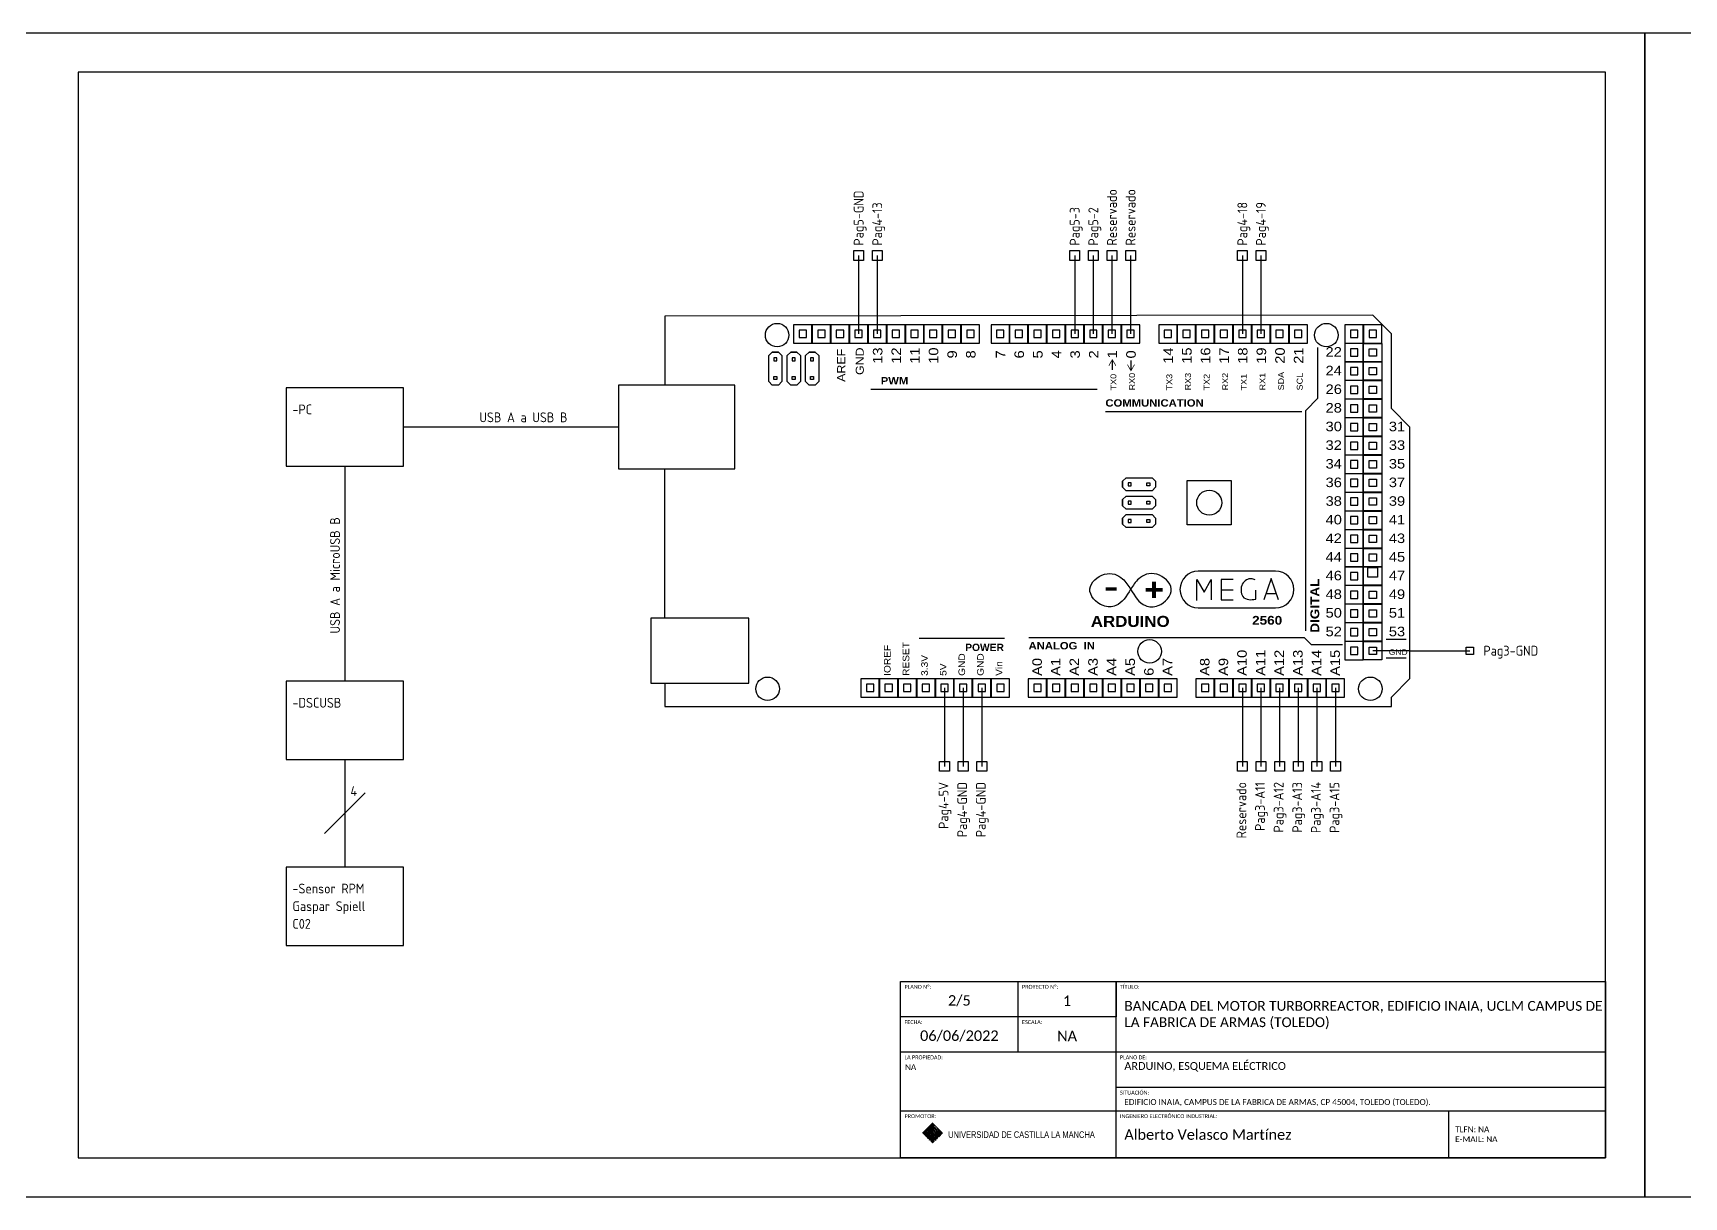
# Model space of a CAD drawing. Header units: millimetres. Extents: x 0 to 2100, y 0 to 297.
# Drawn here: x 428.5 to 850, y 0 to 297 of the extents above; entities that cross this region are included whole.
import ezdxf
from ezdxf.enums import TextEntityAlignment as Align

# ---------------------------------------------------------------- set-up
doc = ezdxf.new("R2010")
doc.units = ezdxf.units.MM
doc.layers.add('00_Leyenda', color=250, linetype='Continuous', lineweight=15)
doc.layers.add('Cajetin', color=7, linetype='Continuous', plot=False)
for name, color, linetype in [('Cajetin1', 7, 'Continuous'), ('Hoja', 7, 'Continuous'), ('MISC', 7, 'Continuous'), ('SYMS', 7, 'Continuous'), ('TAGS', 178, 'Continuous'), ('TERMS', 250, 'Continuous'), ('WIREREF', 10, 'Continuous')]:
    doc.layers.add(name, color=color, linetype=linetype)
doc.layers.add('LOGO CLM', color=7, linetype='Continuous', true_color=0xffffff)
doc.styles.add('estilo3', font='gdt.shx')
doc.styles.get("Standard").update_dxf_attribs({"font": 'arial.ttf'})
doc.styles.add('WD_IEC', font='ISOCP2.shx', dxfattribs={"width": 0.9, "height": 4})

# ---------------------------------------------------------------- blocks, each defined once
blk = doc.blocks.new('VT0_01')
for p, q in [((-1.25, -1.25), (-1.25, 1.25)), ((-1.25, 1.25), (1.25, 1.25)), ((1.25, 1.25), (1.25, -1.25)), ((1.25, -1.25), (-1.25, -1.25))]:
    blk.add_line(p, q)
at = {"style": 'WD_IEC', "flags": 1}
for tag, p in [('X4TERM01', (-1.25, 0)), ('X2TERM01', (0, 1.25)), ('X1TERM01', (1.25, 0)), ('X8TERM01', (0, -1.25))]:
    blk.add_attdef(tag, p, '', height=0.32, dxfattribs=at)

msp = doc.modelspace()

# ---------------------------------------------------------------- linework, layer by layer
at = {"color": 18, "true_color": 0x000000}
for p, q in [((616.35, 214.69), (617.25, 215.58)), ((618.8, 215.58), (619.7, 214.69)), ((621.04, 214.69), (621.94, 215.58)), ((623.5, 215.58), (624.4, 214.69)), ((625.74, 214.69), (626.64, 215.58)), ((628.19, 215.58), (629.09, 214.69)), ((616.35, 208.05), (616.35, 214.69)), ((619.7, 214.69), (619.7, 208.05)), ((621.04, 208.05), (621.04, 214.69)), ((624.4, 214.69), (624.4, 208.05)), ((625.74, 208.05), (625.74, 214.69)), ((629.09, 214.69), (629.09, 208.05)), ((617.25, 207.15), (616.35, 208.05)), ((618.8, 207.15), (617.25, 207.15)), ((619.7, 208.05), (618.8, 207.15)), ((621.94, 207.15), (621.04, 208.05)), ((623.5, 207.15), (621.94, 207.15)), ((624.4, 208.05), (623.5, 207.15)), ((626.64, 207.15), (625.74, 208.05)), ((628.19, 207.15), (626.64, 207.15)), ((629.09, 208.05), (628.19, 207.15)), ((706.67, 182.63), (707.56, 183.53)), ((707.56, 183.53), (714.2, 183.53)), ((714.2, 183.53), (715.1, 182.63)), ((715.1, 182.63), (715.1, 181.08)), ((707.56, 180.18), (706.67, 181.08)), ((706.67, 177.94), (707.56, 178.84)), ((714.2, 180.18), (707.56, 180.18)), ((707.56, 178.84), (714.2, 178.84)), ((715.1, 181.08), (714.2, 180.18)), ((714.2, 178.84), (715.1, 177.94)), ((715.1, 177.94), (715.1, 176.38)), ((707.56, 175.48), (706.67, 176.38)), ((706.67, 173.24), (707.56, 174.14)), ((714.2, 175.48), (707.56, 175.48)), ((707.56, 174.14), (714.2, 174.14)), ((715.1, 176.38), (714.2, 175.48)), ((714.2, 174.14), (715.1, 173.24)), ((715.1, 173.24), (715.1, 171.69)), ((707.56, 170.79), (706.67, 171.69)), ((714.2, 170.79), (707.56, 170.79)), ((715.1, 171.69), (714.2, 170.79)), ((731.8, 154.93), (734.9, 154.93)), ((743.3, 153.96), (745.9, 153.96))]:
    msp.add_line(p, q, dxfattribs=at)
for points in [[(589.83, 131.07), (589.83, 125.13), (775.29, 125.13), (775.29, 125.13), (775.29, 127.51), (780.05, 132.26), (780.05, 196.46), (780.05, 196.46), (775.29, 201.22), (775.29, 201.22), (775.29, 220.24), (775.29, 220.24), (770.54, 224.99), (770.54, 224.99), (589.83, 224.78), (589.83, 224.78), (589.83, 207.16)], [(589.83, 147.72), (589.83, 185.76)], [(725.62, 152.24), (725.62, 157.53), (727.46, 154.35), (729.3, 157.53), (729.3, 152.33)], [(734.9, 157.53), (731.8, 157.53), (731.8, 152.33), (734.9, 152.33)], [(746.44, 152.33), (744.6, 157.85), (742.76, 152.33)]]:
    msp.add_lwpolyline(points, dxfattribs=at)
for points in [[(622.68, 217.9), (627.36, 217.9), (627.36, 222.58), (622.68, 222.58)], [(624.08, 219.3), (625.96, 219.3), (625.96, 221.17), (624.08, 221.17)], [(627.43, 217.9), (632.11, 217.9), (632.11, 222.58), (627.43, 222.58)], [(628.84, 219.3), (630.71, 219.3), (630.71, 221.17), (628.84, 221.17)], [(632.19, 217.9), (636.87, 217.9), (636.87, 222.58), (632.19, 222.58)], [(633.59, 219.3), (635.47, 219.3), (635.47, 221.17), (633.59, 221.17)], [(636.95, 217.9), (641.63, 217.9), (641.63, 222.58), (636.95, 222.58)], [(638.35, 219.3), (640.22, 219.3), (640.22, 221.17), (638.35, 221.17)], [(641.7, 217.9), (646.38, 217.9), (646.38, 222.58), (641.7, 222.58)], [(643.1, 219.3), (644.98, 219.3), (644.98, 221.17), (643.1, 221.17)], [(646.46, 217.9), (651.14, 217.9), (651.14, 222.58), (646.46, 222.58)], [(647.86, 219.3), (649.73, 219.3), (649.73, 221.17), (647.86, 221.17)], [(651.21, 217.9), (655.89, 217.9), (655.89, 222.58), (651.21, 222.58)], [(652.62, 219.3), (654.49, 219.3), (654.49, 221.17), (652.62, 221.17)], [(655.97, 217.9), (660.65, 217.9), (660.65, 222.58), (655.97, 222.58)], [(657.37, 219.3), (659.24, 219.3), (659.24, 221.17), (657.37, 221.17)], [(660.72, 217.9), (665.4, 217.9), (665.4, 222.58), (660.72, 222.58)], [(662.13, 219.3), (664, 219.3), (664, 221.17), (662.13, 221.17)], [(665.48, 217.9), (670.16, 217.9), (670.16, 222.58), (665.48, 222.58)], [(666.88, 219.3), (668.75, 219.3), (668.75, 221.17), (666.88, 221.17)], [(673.09, 217.9), (677.77, 217.9), (677.77, 222.58), (673.09, 222.58)], [(674.49, 219.3), (676.36, 219.3), (676.36, 221.17), (674.49, 221.17)], [(677.84, 217.9), (682.52, 217.9), (682.52, 222.58), (677.84, 222.58)], [(679.25, 219.3), (681.12, 219.3), (681.12, 221.17), (679.25, 221.17)], [(682.6, 217.9), (687.28, 217.9), (687.28, 222.58), (682.6, 222.58)], [(684, 219.3), (685.87, 219.3), (685.87, 221.17), (684, 221.17)], [(687.35, 217.9), (692.03, 217.9), (692.03, 222.58), (687.35, 222.58)], [(688.76, 219.3), (690.63, 219.3), (690.63, 221.17), (688.76, 221.17)], [(692.11, 217.9), (696.79, 217.9), (696.79, 222.58), (692.11, 222.58)], [(693.51, 219.3), (695.39, 219.3), (695.39, 221.17), (693.51, 221.17)], [(696.86, 217.9), (701.55, 217.9), (701.55, 222.58), (696.86, 222.58)], [(698.27, 219.3), (700.14, 219.3), (700.14, 221.17), (698.27, 221.17)], [(701.62, 217.9), (706.3, 217.9), (706.3, 222.58), (701.62, 222.58)], [(703.02, 219.3), (704.9, 219.3), (704.9, 221.17), (703.02, 221.17)], [(706.38, 217.9), (711.06, 217.9), (711.06, 222.58), (706.38, 222.58)], [(707.78, 219.3), (709.65, 219.3), (709.65, 221.17), (707.78, 221.17)], [(715.89, 217.9), (720.57, 217.9), (720.57, 222.58), (715.89, 222.58)], [(717.29, 219.3), (719.16, 219.3), (719.16, 221.17), (717.29, 221.17)], [(720.64, 217.9), (725.32, 217.9), (725.32, 222.58), (720.64, 222.58)], [(722.05, 219.3), (723.92, 219.3), (723.92, 221.17), (722.05, 221.17)], [(725.4, 217.9), (730.08, 217.9), (730.08, 222.58), (725.4, 222.58)], [(726.8, 219.3), (728.67, 219.3), (728.67, 221.17), (726.8, 221.17)], [(730.15, 217.9), (734.83, 217.9), (734.83, 222.58), (730.15, 222.58)], [(731.56, 219.3), (733.43, 219.3), (733.43, 221.17), (731.56, 221.17)], [(734.91, 217.9), (739.59, 217.9), (739.59, 222.58), (734.91, 222.58)], [(736.31, 219.3), (738.19, 219.3), (738.19, 221.17), (736.31, 221.17)], [(739.66, 217.9), (744.34, 217.9), (744.34, 222.58), (739.66, 222.58)], [(741.07, 219.3), (742.94, 219.3), (742.94, 221.17), (741.07, 221.17)], [(744.42, 217.9), (749.1, 217.9), (749.1, 222.58), (744.42, 222.58)], [(745.82, 219.3), (747.7, 219.3), (747.7, 221.17), (745.82, 221.17)], [(749.18, 217.9), (753.86, 217.9), (753.86, 222.58), (749.18, 222.58)], [(750.58, 219.3), (752.45, 219.3), (752.45, 221.17), (750.58, 221.17)], [(763.44, 217.9), (768.12, 217.9), (768.12, 222.58), (763.44, 222.58)], [(764.85, 219.3), (766.72, 219.3), (766.72, 221.17), (764.85, 221.17)], [(768.2, 217.9), (772.88, 217.9), (772.88, 222.58), (768.2, 222.58)], [(769.6, 219.3), (771.47, 219.3), (771.47, 221.17), (769.6, 221.17)], [(617.25, 215.58), (617.25, 215.58), (618.8, 215.58), (618.8, 215.58)], [(621.94, 215.58), (621.94, 215.58), (623.5, 215.58), (623.5, 215.58)], [(626.64, 215.58), (626.64, 215.58), (628.19, 215.58), (628.19, 215.58)], [(763.44, 213.14), (768.12, 213.14), (768.12, 217.82), (763.44, 217.82)], [(764.85, 214.55), (766.72, 214.55), (766.72, 216.42), (764.85, 216.42)], [(768.2, 213.14), (768.2, 217.82), (772.88, 217.82), (772.88, 213.14)], [(769.6, 214.55), (769.6, 216.42), (771.47, 216.42), (771.47, 214.55)], [(617.63, 214.13), (617.63, 213.35), (618.41, 213.35), (618.41, 214.13)], [(622.33, 214.13), (622.33, 213.35), (623.11, 213.35), (623.11, 214.13)], [(627.03, 214.13), (627.03, 213.35), (627.8, 213.35), (627.8, 214.13)], [(763.44, 208.39), (768.12, 208.39), (768.12, 213.07), (763.44, 213.07)], [(764.85, 209.79), (766.72, 209.79), (766.72, 211.66), (764.85, 211.66)], [(768.2, 208.39), (768.2, 213.07), (772.88, 213.07), (772.88, 208.39)], [(769.6, 209.79), (769.6, 211.66), (771.47, 211.66), (771.47, 209.79)], [(577.94, 185.76), (607.66, 185.76), (607.66, 207.16), (577.94, 207.16)], [(617.63, 208.61), (617.63, 209.39), (618.41, 209.39), (618.41, 208.61)], [(622.33, 208.61), (622.33, 209.39), (623.11, 209.39), (623.11, 208.61)], [(627.03, 208.61), (627.03, 209.39), (627.8, 209.39), (627.8, 208.61)], [(763.44, 203.63), (768.12, 203.63), (768.12, 208.31), (763.44, 208.31)], [(764.85, 205.03), (766.72, 205.03), (766.72, 206.91), (764.85, 206.91)], [(768.2, 203.63), (768.2, 208.31), (772.88, 208.31), (772.88, 203.63)], [(769.6, 205.03), (769.6, 206.91), (771.47, 206.91), (771.47, 205.03)], [(763.44, 198.88), (768.12, 198.88), (768.12, 203.56), (763.44, 203.56)], [(768.2, 198.88), (768.2, 203.56), (772.88, 203.56), (772.88, 198.88)], [(763.44, 194.12), (768.12, 194.12), (768.12, 198.8), (763.44, 198.8)], [(764.85, 200.28), (766.72, 200.28), (766.72, 202.15), (764.85, 202.15)], [(768.2, 194.12), (768.2, 198.8), (772.88, 198.8), (772.88, 194.12)], [(769.6, 200.28), (769.6, 202.15), (771.47, 202.15), (771.47, 200.28)], [(763.44, 189.36), (768.12, 189.36), (768.12, 194.04), (763.44, 194.04)], [(764.85, 195.52), (766.72, 195.52), (766.72, 197.4), (764.85, 197.4)], [(768.2, 189.36), (768.2, 194.04), (772.88, 194.04), (772.88, 189.36)], [(769.6, 195.52), (769.6, 197.4), (771.47, 197.4), (771.47, 195.52)], [(764.85, 190.77), (766.72, 190.77), (766.72, 192.64), (764.85, 192.64)], [(769.6, 190.77), (769.6, 192.64), (771.47, 192.64), (771.47, 190.77)], [(763.44, 184.61), (768.12, 184.61), (768.12, 189.29), (763.44, 189.29)], [(764.85, 186.01), (766.72, 186.01), (766.72, 187.89), (764.85, 187.89)], [(768.2, 184.61), (768.2, 189.29), (772.88, 189.29), (772.88, 184.61)], [(769.6, 186.01), (769.6, 187.89), (771.47, 187.89), (771.47, 186.01)], [(706.67, 181.08), (706.67, 181.08), (706.67, 182.63), (706.67, 182.63)], [(708.12, 181.47), (708.9, 181.47), (708.9, 182.24), (708.12, 182.24)], [(713.64, 181.47), (712.87, 181.47), (712.87, 182.24), (713.64, 182.24)], [(723.18, 182.78), (734.41, 182.78), (734.41, 171.54), (723.18, 171.54)], [(763.44, 179.85), (768.12, 179.85), (768.12, 184.53), (763.44, 184.53)], [(764.85, 181.26), (766.72, 181.26), (766.72, 183.13), (764.85, 183.13)], [(768.2, 179.85), (768.2, 184.53), (772.88, 184.53), (772.88, 179.85)], [(769.6, 181.26), (769.6, 183.13), (771.47, 183.13), (771.47, 181.26)], [(706.67, 176.38), (706.67, 176.38), (706.67, 177.94), (706.67, 177.94)], [(708.12, 176.77), (708.9, 176.77), (708.9, 177.55), (708.12, 177.55)], [(713.64, 176.77), (712.87, 176.77), (712.87, 177.55), (713.64, 177.55)], [(763.44, 175.1), (768.12, 175.1), (768.12, 179.78), (763.44, 179.78)], [(764.85, 176.5), (766.72, 176.5), (766.72, 178.37), (764.85, 178.37)], [(768.2, 175.1), (768.2, 179.78), (772.88, 179.78), (772.88, 175.1)], [(769.6, 176.5), (769.6, 178.37), (771.47, 178.37), (771.47, 176.5)], [(706.67, 171.69), (706.67, 171.69), (706.67, 173.24), (706.67, 173.24)], [(708.12, 172.07), (708.9, 172.07), (708.9, 172.85), (708.12, 172.85)], [(713.64, 172.07), (712.87, 172.07), (712.87, 172.85), (713.64, 172.85)], [(763.44, 170.34), (768.12, 170.34), (768.12, 175.02), (763.44, 175.02)], [(764.85, 171.75), (766.72, 171.75), (766.72, 173.62), (764.85, 173.62)], [(768.2, 170.34), (768.2, 175.02), (772.88, 175.02), (772.88, 170.34)], [(769.6, 171.75), (769.6, 173.62), (771.47, 173.62), (771.47, 171.75)], [(763.44, 165.59), (768.12, 165.59), (768.12, 170.27), (763.44, 170.27)], [(764.85, 166.99), (766.72, 166.99), (766.72, 168.86), (764.85, 168.86)], [(768.2, 165.59), (768.2, 170.27), (772.88, 170.27), (772.88, 165.59)], [(769.6, 166.99), (769.6, 168.86), (771.47, 168.86), (771.47, 166.99)], [(763.44, 160.83), (768.12, 160.83), (768.12, 165.51), (763.44, 165.51)], [(768.2, 160.83), (768.2, 165.51), (772.88, 165.51), (772.88, 160.83)], [(763.44, 156.08), (768.12, 156.08), (768.12, 160.76), (763.44, 160.76)], [(764.85, 162.24), (766.72, 162.24), (766.72, 164.11), (764.85, 164.11)], [(768.2, 156.08), (768.2, 160.76), (772.88, 160.76), (772.88, 156.08)], [(769.6, 162.24), (769.6, 164.11), (771.47, 164.11), (771.47, 162.24)], [(763.44, 151.32), (768.12, 151.32), (768.12, 156), (763.44, 156)], [(764.85, 157.48), (766.72, 157.48), (766.72, 159.35), (764.85, 159.35)], [(768.2, 151.32), (768.2, 156), (772.88, 156), (772.88, 151.32)], [(764.85, 152.72), (766.72, 152.72), (766.72, 154.6), (764.85, 154.6)], [(769.6, 152.72), (769.6, 154.6), (771.47, 154.6), (771.47, 152.72)], [(586.26, 131.07), (611.23, 131.07), (611.23, 147.72), (586.26, 147.72)], [(763.44, 146.56), (768.12, 146.56), (768.12, 151.25), (763.44, 151.25)], [(764.85, 147.97), (766.72, 147.97), (766.72, 149.84), (764.85, 149.84)], [(768.2, 146.56), (768.2, 151.25), (772.88, 151.25), (772.88, 146.56)], [(769.6, 147.97), (769.6, 149.84), (771.47, 149.84), (771.47, 147.97)], [(763.44, 141.81), (768.12, 141.81), (768.12, 146.49), (763.44, 146.49)], [(764.85, 143.21), (766.72, 143.21), (766.72, 145.09), (764.85, 145.09)], [(768.2, 141.81), (768.2, 146.49), (772.88, 146.49), (772.88, 141.81)], [(769.6, 143.21), (769.6, 145.09), (771.47, 145.09), (771.47, 143.21)], [(763.44, 137.05), (768.12, 137.05), (768.12, 141.73), (763.44, 141.73)], [(764.85, 138.46), (766.72, 138.46), (766.72, 140.33), (764.85, 140.33)], [(768.2, 137.05), (768.2, 141.73), (772.88, 141.73), (772.88, 137.05)], [(769.6, 138.46), (769.6, 140.33), (771.47, 140.33), (771.47, 138.46)], [(794.36, 140.33), (796.23, 140.33), (796.23, 138.46), (794.36, 138.46)], [(639.85, 127.54), (644.54, 127.54), (644.54, 132.22), (639.85, 132.22)], [(641.26, 128.95), (643.13, 128.95), (643.13, 130.82), (641.26, 130.82)], [(644.61, 127.54), (649.29, 127.54), (649.29, 132.22), (644.61, 132.22)], [(646.01, 128.95), (647.89, 128.95), (647.89, 130.82), (646.01, 130.82)], [(649.37, 127.54), (654.05, 127.54), (654.05, 132.22), (649.37, 132.22)], [(650.77, 128.95), (652.64, 128.95), (652.64, 130.82), (650.77, 130.82)], [(654.12, 127.54), (658.8, 127.54), (658.8, 132.22), (654.12, 132.22)], [(655.53, 128.95), (657.4, 128.95), (657.4, 130.82), (655.53, 130.82)], [(658.88, 127.54), (663.56, 127.54), (663.56, 132.22), (658.88, 132.22)], [(660.28, 128.95), (662.15, 128.95), (662.15, 130.82), (660.28, 130.82)], [(663.63, 127.54), (668.31, 127.54), (668.31, 132.22), (663.63, 132.22)], [(665.04, 128.95), (666.91, 128.95), (666.91, 130.82), (665.04, 130.82)], [(668.39, 127.54), (673.07, 127.54), (673.07, 132.22), (668.39, 132.22)], [(669.79, 128.95), (671.66, 128.95), (671.66, 130.82), (669.79, 130.82)], [(673.14, 127.54), (677.82, 127.54), (677.82, 132.22), (673.14, 132.22)], [(674.55, 128.95), (676.42, 128.95), (676.42, 130.82), (674.55, 130.82)], [(682.6, 127.54), (687.28, 127.54), (687.28, 132.22), (682.6, 132.22)], [(684, 128.95), (685.87, 128.95), (685.87, 130.82), (684, 130.82)], [(687.35, 127.54), (692.03, 127.54), (692.03, 132.22), (687.35, 132.22)], [(688.76, 128.95), (690.63, 128.95), (690.63, 130.82), (688.76, 130.82)], [(692.11, 127.54), (696.79, 127.54), (696.79, 132.22), (692.11, 132.22)], [(693.51, 128.95), (695.39, 128.95), (695.39, 130.82), (693.51, 130.82)], [(696.86, 127.54), (701.55, 127.54), (701.55, 132.22), (696.86, 132.22)], [(698.27, 128.95), (700.14, 128.95), (700.14, 130.82), (698.27, 130.82)], [(701.62, 127.54), (706.3, 127.54), (706.3, 132.22), (701.62, 132.22)], [(703.02, 128.95), (704.9, 128.95), (704.9, 130.82), (703.02, 130.82)], [(706.38, 127.54), (711.06, 127.54), (711.06, 132.22), (706.38, 132.22)], [(707.78, 128.95), (709.65, 128.95), (709.65, 130.82), (707.78, 130.82)], [(711.13, 127.54), (715.81, 127.54), (715.81, 132.22), (711.13, 132.22)], [(712.54, 128.95), (714.41, 128.95), (714.41, 130.82), (712.54, 130.82)], [(715.89, 127.54), (720.57, 127.54), (720.57, 132.22), (715.89, 132.22)], [(717.29, 128.95), (719.16, 128.95), (719.16, 130.82), (717.29, 130.82)], [(725.4, 127.54), (730.08, 127.54), (730.08, 132.22), (725.4, 132.22)], [(726.8, 128.95), (728.67, 128.95), (728.67, 130.82), (726.8, 130.82)], [(730.15, 127.54), (734.83, 127.54), (734.83, 132.22), (730.15, 132.22)], [(731.56, 128.95), (733.43, 128.95), (733.43, 130.82), (731.56, 130.82)], [(734.91, 127.54), (739.59, 127.54), (739.59, 132.22), (734.91, 132.22)], [(736.31, 128.95), (738.19, 128.95), (738.19, 130.82), (736.31, 130.82)], [(739.66, 127.54), (744.34, 127.54), (744.34, 132.22), (739.66, 132.22)], [(741.07, 128.95), (742.94, 128.95), (742.94, 130.82), (741.07, 130.82)], [(744.42, 127.54), (749.1, 127.54), (749.1, 132.22), (744.42, 132.22)], [(745.82, 128.95), (747.7, 128.95), (747.7, 130.82), (745.82, 130.82)], [(749.18, 127.54), (753.86, 127.54), (753.86, 132.22), (749.18, 132.22)], [(750.58, 128.95), (752.45, 128.95), (752.45, 130.82), (750.58, 130.82)], [(753.93, 127.54), (758.61, 127.54), (758.61, 132.22), (753.93, 132.22)], [(755.33, 128.95), (757.21, 128.95), (757.21, 130.82), (755.33, 130.82)], [(758.69, 127.54), (763.37, 127.54), (763.37, 132.22), (758.69, 132.22)], [(760.09, 128.95), (761.96, 128.95), (761.96, 130.82), (760.09, 130.82)]]:
    msp.add_lwpolyline(points, close=True, dxfattribs=at)
for points in [[(493.09, 186.46), (523.09, 186.46), (523.09, 206.46), (493.09, 206.46)], [(493.09, 111.61), (523.09, 111.61), (523.09, 131.61), (493.09, 131.61)], [(493.09, 64.19), (523.09, 64.19), (523.09, 84.19), (493.09, 84.19)]]:
    msp.add_lwpolyline(points, close=True)
msp.add_lwpolyline([(726.01, 159.69, 1), (726.01, 150.33), (745.73, 150.33, 1), (745.73, 159.69)], format="xyb", close=True, dxfattribs=at)
for centre, radius in [((618.47, 219.91), 3), ((758.7, 219.91), 3), ((728.8, 177.16), 3.2), ((713.58, 139.22), 3), ((616.04, 129.67), 3), ((769.94, 129.67), 3)]:
    msp.add_circle(centre, radius, dxfattribs=at)
for points in [[(708.72, 155.09), (706.66, 157.73), (704.67, 158.88), (702.03, 158.88), (698.32, 155.17), (701.71, 150.89), (704.92, 150.89), (708.72, 155.09)], [(708.72, 155.09), (710.78, 157.73), (712.77, 158.88), (715.4, 158.88), (719.11, 155.17), (715.73, 150.89), (712.51, 150.89), (708.72, 155.09)]]:
    msp.add_spline(points, degree=3, dxfattribs=at)
msp.add_open_spline([(740.48, 157.5), (740.15, 157.62), (739.43, 157.89), (738.16, 157.49), (737.04, 156.41), (736.85, 154.78), (737.15, 153), (738.94, 152.26), (740.08, 152.46), (740.65, 152.56), (740.65, 153.32), (740.65, 154.08), (740.65, 154.83)], degree=3, knots=[0, 0, 0, 0, 1.0338, 2.257641, 3.773456, 5.444226, 7.017985, 8.768223, 10.495451, 10.495451, 10.495451, 11.495451, 11.495451, 11.495451, 11.495451], dxfattribs=at)
at = {"layer": 'Cajetin'}
msp.add_line((705, 46), (705, 55), dxfattribs=at)
at = {"layer": 'Cajetin1'}
for p, q in [((680, 37), (680, 55)), ((705, 46), (650, 46)), ((650, 37), (830, 37)), ((705, 28), (830, 28)), ((790, 10), (790, 22))]:
    msp.add_line(p, q, dxfattribs=at)
for points in [[(440, 10), (830, 10), (830, 287), (440, 287)], [(830, 55), (830, 37), (830, 10), (650, 10), (650, 55)]]:
    msp.add_lwpolyline(points, close=True, dxfattribs=at)
for points in [[(705, 55), (705, 46), (650, 46)], [(650, 22), (705, 22), (705, 46)], [(705, 10), (705, 22), (830, 22)]]:
    msp.add_lwpolyline(points, dxfattribs=at)
at = {"layer": 'Hoja'}
for points in [[(420, 0), (840, 0), (840, 297), (420, 297)], [(840, 0), (1260, 0), (1260, 297), (840, 297)]]:
    msp.add_lwpolyline(points, close=True, dxfattribs=at)
at = {"layer": 'LOGO CLM', "color": 234, "true_color": 0x971c47}
for p, q in [((655.61, 16.31), (658.19, 18.89)), ((655.65, 16.28), (657.14, 17.76)), ((655.69, 16.24), (656.9, 17.45)), ((655.73, 16.2), (656.81, 17.28)), ((655.77, 16.16), (656.75, 17.15)), ((655.8, 16.12), (656.71, 17.03)), ((655.84, 16.09), (656.68, 16.93)), ((656.86, 16.57), (657.26, 16.97)), ((656.87, 16.66), (658.29, 18.08)), ((656.88, 16.75), (658.23, 18.09)), ((656.9, 16.84), (658.17, 18.11)), ((656.93, 16.95), (658.07, 18.09)), ((656.97, 17.06), (657.96, 18.05)), ((657.03, 17.2), (657.82, 17.99)), ((657.13, 17.37), (657.65, 17.89)), ((657.24, 17.86), (658.23, 18.85)), ((657.28, 16.39), (658.13, 17.23)), ((657.28, 16.32), (658.2, 17.23)), ((657.28, 16.24), (658.27, 17.23)), ((657.29, 16.47), (658.04, 17.23)), ((657.31, 16.57), (657.95, 17.21)), ((657.34, 16.68), (657.84, 17.18)), ((657.42, 16.83), (657.68, 17.1)), ((657.55, 18.1), (658.27, 18.82)), ((657.55, 17.26), (658.34, 18.06)), ((657.71, 18.19), (658.31, 18.78)), ((657.72, 17.36), (658.4, 18.03)), ((657.75, 16.63), (658.34, 17.22)), ((657.84, 17.4), (658.45, 18.01)), ((657.85, 18.25), (658.34, 18.74)), ((657.92, 16.72), (658.4, 17.2)), ((657.94, 17.43), (658.5, 17.99)), ((657.97, 18.29), (658.38, 18.7)), ((658.02, 16.75), (658.46, 17.18)), ((658.03, 17.44), (658.55, 17.96)), ((658.07, 18.32), (658.42, 18.66)), ((658.11, 17.45), (658.6, 17.94)), ((658.11, 16.76), (658.51, 17.16)), ((658.17, 18.34), (658.46, 18.63)), ((658.19, 17.45), (658.65, 17.91)), ((658.19, 16.76), (658.56, 17.14)), ((658.23, 18.32), (658.49, 18.59)), ((658.25, 16.76), (658.61, 17.11)), ((658.26, 17.45), (658.69, 17.88)), ((658.29, 18.3), (658.53, 18.55)), ((658.32, 16.74), (658.66, 17.08)), ((658.33, 17.44), (658.74, 17.85)), ((658.35, 18.29), (658.57, 18.51)), ((658.37, 16.72), (658.7, 17.05)), ((658.39, 17.42), (658.78, 17.81)), ((658.4, 18.27), (658.61, 18.47)), ((658.43, 16.7), (658.74, 17.02)), ((658.45, 17.41), (658.82, 17.78)), ((658.46, 18.25), (658.65, 18.44)), ((658.48, 16.68), (658.78, 16.98)), ((658.51, 18.22), (658.68, 18.4)), ((658.51, 17.39), (658.87, 17.75)), ((658.52, 16.65), (658.82, 16.94)), ((658.56, 18.2), (658.72, 18.36)), ((658.57, 17.37), (658.91, 17.71)), ((658.57, 16.61), (658.85, 16.9)), ((658.61, 18.18), (658.76, 18.32)), ((658.62, 17.35), (658.95, 17.67)), ((658.66, 18.15), (658.8, 18.28)), ((658.67, 17.32), (658.98, 17.64)), ((658.71, 18.12), (658.84, 18.25)), ((658.72, 17.3), (659.02, 17.6)), ((658.76, 18.09), (658.87, 18.21)), ((658.77, 17.27), (659.05, 17.56)), ((658.81, 18.07), (658.91, 18.17)), ((658.81, 17.24), (659.09, 17.51)), ((658.85, 18.03), (658.95, 18.13)), ((658.85, 17.2), (659.12, 17.47)), ((658.89, 18), (658.99, 18.1)), ((658.89, 17.17), (659.15, 17.43)), ((658.93, 17.13), (659.18, 17.38)), ((658.94, 17.97), (659.03, 18.06)), ((658.97, 17.09), (659.21, 17.34)), ((658.98, 17.94), (659.06, 18.02)), ((659, 17.05), (659.24, 17.29)), ((659.02, 17.9), (659.1, 17.98)), ((659.04, 17.01), (659.27, 17.24)), ((659.06, 17.87), (659.14, 17.94)), ((659.07, 16.96), (659.29, 17.19)), ((659.1, 17.83), (659.18, 17.91)), ((659.1, 16.92), (659.32, 17.14)), ((659.12, 16.87), (659.34, 17.08)), ((659.14, 17.79), (659.21, 17.87)), ((659.15, 16.82), (659.36, 17.03)), ((659.17, 17.75), (659.25, 17.83)), ((659.17, 16.76), (659.38, 16.97)), ((659.19, 16.71), (659.4, 16.91)), ((659.21, 17.71), (659.29, 17.79)), ((659.24, 17.67), (659.33, 17.75)), ((659.28, 17.63), (659.37, 17.72)), ((659.31, 17.58), (659.4, 17.68)), ((659.34, 17.54), (659.44, 17.64)), ((659.37, 17.49), (659.48, 17.6)), ((659.4, 17.45), (659.52, 17.56)), ((659.43, 17.4), (659.56, 17.53)), ((659.45, 17.35), (659.59, 17.49)), ((659.48, 17.3), (659.63, 17.45)), ((659.5, 17.25), (659.67, 17.41)), ((659.53, 17.2), (659.71, 17.38)), ((659.55, 17.14), (659.75, 17.34)), ((659.57, 17.09), (659.78, 17.3)), ((659.59, 17.03), (659.82, 17.26)), ((659.61, 16.97), (659.86, 17.22)), ((659.62, 16.91), (659.9, 17.19)), ((659.64, 16.85), (659.93, 17.15)), ((659.65, 16.79), (659.97, 17.11)), ((659.66, 16.72), (660.01, 17.07)), ((659.67, 16.65), (660.05, 17.03)), ((659.67, 16.58), (660.09, 17)), ((659.68, 16.51), (660.12, 16.96)), ((659.68, 16.44), (660.16, 16.92)), ((659.68, 16.36), (660.2, 16.88)), ((655.88, 16.05), (656.66, 16.83)), ((655.92, 16.01), (656.64, 16.73)), ((655.96, 15.97), (656.63, 16.65)), ((655.99, 15.94), (656.62, 16.57)), ((656.03, 15.9), (656.62, 16.49)), ((656.07, 15.86), (656.62, 16.41)), ((656.11, 15.82), (656.62, 16.33)), ((656.15, 15.78), (656.62, 16.26)), ((656.18, 15.75), (656.62, 16.18)), ((656.22, 15.71), (656.62, 16.11)), ((656.26, 15.67), (656.62, 16.03)), ((656.3, 15.63), (656.62, 15.96)), ((656.33, 15.59), (656.62, 15.88)), ((656.37, 15.56), (656.62, 15.8)), ((656.41, 15.52), (656.62, 15.73)), ((656.45, 15.48), (656.62, 15.65)), ((656.49, 15.44), (656.62, 15.58)), ((656.52, 15.4), (656.62, 15.5)), ((656.56, 15.37), (656.62, 15.42)), ((656.6, 15.33), (656.62, 15.35)), ((656.86, 16.49), (657.16, 16.8)), ((656.86, 16.42), (657.12, 16.68)), ((656.86, 16.34), (657.09, 16.58)), ((656.86, 16.27), (657.08, 16.49)), ((656.86, 16.19), (657.07, 16.4)), ((656.86, 16.12), (657.07, 16.33)), ((656.86, 16.04), (657.07, 16.25)), ((656.86, 15.96), (657.07, 16.18)), ((656.86, 15.89), (657.07, 16.1)), ((656.86, 15.81), (657.07, 16.03)), ((656.86, 15.74), (657.07, 15.95)), ((656.86, 15.66), (657.07, 15.87)), ((656.86, 15.58), (657.07, 15.8)), ((656.86, 15.51), (657.07, 15.72)), ((656.86, 15.43), (657.07, 15.65)), ((656.86, 15.36), (657.07, 15.57)), ((656.86, 15.28), (657.07, 15.49)), ((656.86, 15.21), (657.07, 15.42)), ((656.86, 15.13), (657.07, 15.34)), ((656.87, 15.06), (657.07, 15.27)), ((656.9, 15.03), (657.07, 15.19)), ((656.94, 14.99), (657.07, 15.12)), ((656.98, 14.95), (657.07, 15.04)), ((657.02, 14.91), (657.07, 14.96)), ((657.05, 14.87), (657.07, 14.89)), ((657.28, 16.16), (657.62, 16.5)), ((657.28, 16.09), (657.53, 16.33)), ((657.28, 16.01), (657.5, 16.23)), ((657.28, 15.94), (657.49, 16.14)), ((657.28, 15.86), (657.49, 16.07)), ((657.28, 15.78), (657.5, 16)), ((657.28, 15.71), (657.51, 15.94)), ((657.28, 15.63), (657.53, 15.88)), ((657.28, 15.56), (657.55, 15.82)), ((657.28, 15.48), (657.58, 15.78)), ((657.28, 15.41), (657.61, 15.73)), ((657.28, 15.33), (657.64, 15.69)), ((657.28, 15.25), (657.5, 15.47)), ((657.28, 15.18), (657.49, 15.38)), ((657.28, 15.1), (657.49, 15.31)), ((657.28, 15.03), (657.49, 15.23)), ((657.28, 14.95), (657.49, 15.16)), ((657.28, 14.88), (657.49, 15.08)), ((657.28, 14.8), (657.49, 15)), ((657.28, 14.72), (657.49, 14.93)), ((657.28, 14.65), (657.49, 14.85)), ((657.32, 14.61), (657.49, 14.78)), ((657.36, 14.57), (657.49, 14.7)), ((657.4, 14.53), (657.49, 14.63)), ((657.43, 14.5), (657.49, 14.55)), ((657.47, 14.46), (657.49, 14.47)), ((657.7, 16.13), (658.12, 16.55)), ((657.7, 15.37), (658.57, 16.24)), ((657.7, 15.3), (658.59, 16.18)), ((657.7, 15.22), (658.59, 16.12)), ((657.7, 15.15), (658.59, 16.03)), ((657.7, 15.07), (658.56, 15.93)), ((657.7, 15), (658.46, 15.75)), ((657.7, 14.92), (658.46, 15.68)), ((657.7, 14.84), (658.46, 15.6)), ((657.7, 14.77), (658.46, 15.53)), ((657.7, 14.69), (658.52, 15.51)), ((657.7, 14.62), (658.56, 15.48)), ((657.7, 14.54), (658.59, 15.43)), ((657.7, 14.47), (658.59, 15.36)), ((657.7, 14.39), (658.59, 15.28)), ((657.7, 14.31), (658.59, 15.21)), ((657.7, 14.24), (658.59, 15.13)), ((657.71, 16.06), (658.19, 16.55)), ((657.72, 16), (658.26, 16.54)), ((657.72, 16.23), (658.03, 16.53)), ((657.73, 14.19), (658.59, 15.05)), ((657.74, 15.94), (658.32, 16.52)), ((657.76, 15.89), (658.37, 16.49)), ((657.77, 14.16), (658.59, 14.98)), ((657.79, 15.84), (658.41, 16.46)), ((657.8, 16.38), (657.87, 16.45)), ((657.81, 14.12), (658.59, 14.9)), ((657.82, 15.8), (658.45, 16.43)), ((657.84, 15.74), (658.49, 16.39)), ((657.84, 15.66), (658.52, 16.35)), ((657.84, 15.59), (658.55, 16.3)), ((657.85, 14.08), (658.59, 14.83)), ((657.89, 14.04), (658.59, 14.75)), ((657.92, 14.01), (658.59, 14.68)), ((657.96, 13.97), (658.59, 14.6)), ((658, 13.93), (658.59, 14.52)), ((658.04, 13.89), (658.59, 14.45)), ((658.08, 13.85), (658.59, 14.37)), ((658.11, 13.82), (658.59, 14.3)), ((658.15, 13.78), (658.59, 14.22)), ((658.61, 16.58), (658.88, 16.85)), ((658.64, 16.54), (658.91, 16.81)), ((658.68, 16.5), (658.94, 16.76)), ((658.68, 15.66), (659.04, 16.02)), ((658.71, 16.45), (658.96, 16.71)), ((658.72, 15.63), (659.04, 15.95)), ((658.73, 15.79), (659.04, 16.1)), ((658.74, 16.4), (658.99, 16.65)), ((658.75, 15.58), (659.04, 15.87)), ((658.76, 16.35), (659, 16.6)), ((658.78, 16.3), (659.02, 16.53)), ((658.78, 15.92), (659.04, 16.17)), ((658.78, 15.54), (659.04, 15.79)), ((658.8, 16.24), (659.03, 16.47)), ((658.8, 16.02), (659.04, 16.25)), ((658.8, 15.48), (659.04, 15.72)), ((658.81, 16.17), (659.04, 16.4)), ((658.81, 16.1), (659.04, 16.33)), ((658.81, 15.42), (659.04, 15.64)), ((658.81, 15.34), (659.04, 15.57)), ((658.81, 15.26), (659.04, 15.49)), ((658.81, 15.19), (659.04, 15.42)), ((658.81, 15.11), (659.04, 15.34)), ((658.81, 15.04), (659.04, 15.26)), ((658.81, 14.96), (659.04, 15.19)), ((658.81, 14.89), (659.04, 15.11)), ((658.81, 14.81), (659.04, 15.04)), ((658.81, 14.73), (659.04, 14.96)), ((658.81, 14.66), (659.04, 14.89)), ((658.81, 14.58), (659.04, 14.81)), ((658.81, 14.51), (659.04, 14.73)), ((658.85, 14.47), (659.04, 14.66)), ((659.21, 16.65), (659.41, 16.85)), ((659.23, 16.59), (659.43, 16.79)), ((659.24, 16.53), (659.44, 16.73)), ((659.25, 16.46), (659.45, 16.66)), ((659.25, 16.39), (659.46, 16.59)), ((659.25, 16.31), (659.46, 16.52)), ((659.25, 16.24), (659.46, 16.45)), ((659.25, 16.16), (659.46, 16.37)), ((659.25, 16.09), (659.46, 16.3)), ((659.25, 16.01), (659.46, 16.22)), ((659.25, 15.93), (659.46, 16.15)), ((659.25, 15.86), (659.46, 16.07)), ((659.25, 15.78), (659.46, 15.99)), ((659.25, 15.71), (659.46, 15.92)), ((659.25, 15.63), (659.46, 15.84)), ((659.25, 15.55), (659.46, 15.77)), ((659.25, 15.48), (659.46, 15.69)), ((659.25, 15.4), (659.46, 15.62)), ((659.25, 15.33), (659.46, 15.54)), ((659.25, 15.25), (659.46, 15.46)), ((659.25, 15.18), (659.46, 15.39)), ((659.25, 15.1), (659.46, 15.31)), ((659.25, 15.02), (659.46, 15.24)), ((659.25, 14.95), (659.46, 15.16)), ((659.25, 14.87), (659.46, 15.08)), ((659.68, 16.28), (660.24, 16.84)), ((659.68, 16.21), (660.28, 16.81)), ((659.68, 16.13), (660.31, 16.77)), ((659.68, 16.06), (660.35, 16.73)), ((659.68, 15.98), (660.39, 16.69)), ((659.68, 15.91), (660.43, 16.66)), ((659.68, 15.83), (660.47, 16.62)), ((659.68, 15.75), (660.5, 16.58)), ((659.68, 15.68), (660.54, 16.54)), ((659.68, 15.6), (660.58, 16.5)), ((659.68, 15.53), (660.62, 16.47)), ((659.68, 15.45), (660.65, 16.43)), ((659.68, 15.37), (660.69, 16.39)), ((659.68, 15.3), (660.73, 16.35))]:
    msp.add_line(p, q, dxfattribs=at)
at = {"layer": 'TERMS'}
for p, q in [((642.39, 206.14), (700.22, 206.14)), ((702.33, 200.45), (752.46, 200.45)), ((654.74, 142.59), (676.51, 142.59)), ((773.94, 142.3), (779.08, 142.3)), ((773.94, 137.55), (779.08, 137.55))]:
    msp.add_line(p, q, dxfattribs=at)
for points in [[(753.43, 144.49), (753.43, 200.7), (756.52, 203.8), (756.52, 216.72)], [(682.77, 142.72), (753.03, 142.72), (754.79, 140.95), (762.79, 140.95)]]:
    msp.add_lwpolyline(points, dxfattribs=at)
at = {"layer": 'TERMS', "const_width": 0.187}
for points in [[(703.96, 210.99), (703.96, 213.5), (703.15, 212.09)], [(704.15, 210.99), (704.15, 213.5), (704.96, 212.09)], [(708.72, 213.5), (708.72, 210.99), (707.9, 212.4)], [(708.9, 213.5), (708.9, 210.99), (709.72, 212.4)]]:
    msp.add_lwpolyline(points, dxfattribs=at)
at = {"layer": 'WIREREF'}
for p, q in [((639.29, 240.24), (639.29, 220.24)), ((644.04, 240.24), (644.04, 220.24)), ((694.45, 240.24), (694.45, 220.24)), ((699.2, 240.24), (699.2, 220.24)), ((703.96, 240.24), (703.96, 220.24)), ((708.72, 240.24), (708.72, 220.24)), ((737.25, 240.24), (737.25, 220.24)), ((742, 240.24), (742, 220.24)), ((577.94, 196.46), (523.09, 196.46)), ((508.09, 186.46), (508.09, 131.61)), ((780.05, 139.39), (770.54, 139.39)), ((780.05, 139.39), (795.29, 139.39)), ((661.22, 129.88), (661.22, 109.88)), ((665.97, 129.88), (665.97, 109.88)), ((670.73, 129.88), (670.73, 109.88)), ((737.25, 129.88), (737.25, 109.88)), ((742, 129.88), (742, 109.88)), ((746.76, 129.88), (746.76, 109.88)), ((751.52, 129.88), (751.52, 109.88)), ((756.27, 129.88), (756.27, 109.88)), ((761.03, 129.88), (761.03, 109.88)), ((508.09, 111.61), (508.09, 84.19)), ((502.91, 92.72), (513.27, 103.08))]:
    msp.add_line(p, q, dxfattribs=at)

# ---------------------------------------------------------------- block references
at = {"layer": 'SYMS', "rotation": 90}
for p in [(639.29, 240.24), (644.04, 240.24), (694.45, 240.24), (699.2, 240.24), (703.96, 240.24), (708.72, 240.24), (737.25, 240.24), (742, 240.24), (770.54, 159.39)]:
    msp.add_blockref('VT0_01', p, dxfattribs=at)
at = {"layer": 'SYMS'}
for p in [(661.22, 109.88), (665.97, 109.88), (670.73, 109.88), (737.25, 109.88), (742, 109.88), (746.76, 109.88), (751.52, 109.88), (756.27, 109.88), (761.03, 109.88)]:
    msp.add_blockref('VT0_01', p, dxfattribs=at)

# ---------------------------------------------------------------- texts
at = {"color": 18, "true_color": 0x000000, "attachment_point": 1}
for s, insert, char_height in [('{\\fArial|b1|i0|c0|p34;\\W1.1;+}', (712.18, 157.81), 5.6167), ('{\\W1.1;-}', (701.88, 159.75), 7.489), ('{\\fArial|b1|i0|c0|p34;\\W1.1;2560}', (739.74, 148.27), 2.2467)]:
    msp.add_mtext_dynamic_manual_height_columns(s, width=17.8096, gutter_width=1.87, heights=[0], dxfattribs=dict(at, insert=insert, char_height=char_height))
at = {"insert": (698.55, 148.27), "char_height": 2.8084, "attachment_point": 1}
msp.add_mtext_dynamic_manual_height_columns('{\\fArial|b1|i0|c0|p34;\\W1.1;ARDUINO}', width=17.8096, gutter_width=1.87, heights=[0], dxfattribs=at)
at = {"layer": '00_Leyenda', "linetype": 'ByBlock', "lineweight": 0}
for s, width, heights, insert, char_height, attachment_point in [('\\pxi1,ql;{\\fCalibri Light|b0|i0|c0|p34;PLANO Nº:}', 84.3774, [10.15], (650, 54.12), 1, 1), ('{\\fCalibri Light|b0|i0|c0|p34;2/5}', 30, [5.09], (665, 50.07), 2.6667, 5), ('\\pxi1,ql;{\\fCalibri Light|b0|i0|c0|p34;PROYECTO Nº:}', 84.3774, [10.15], (680, 54.12), 1, 1), ('\\pxqc;{\\fCalibri Light|b0|i0|c0|p34;1}', 25, [5.09], (680, 51.4), 2.6667, 1), ('\\pxi1,ql;{\\fCalibri Light|b0|i0|c0|p34;TÍTULO:}', 84.3774, [10.15], (705, 54.12), 1, 1), ('{\\fCalibri Light|b0|i0|c0|p34;BANCADA DEL MOTOR TURBORREACTOR, EDIFICIO INAIA, UCLM CAMPUS DE LA FABRICA DE ARMAS (TOLEDO)}', 125, [13.01], (707.12, 50.01), 2.5, 1), ('\\pxi1,ql;{\\fCalibri Light|b0|i0|c0|p34;FECHA:}', 84.3774, [10.15], (650, 45.12), 1, 1), ('{\\fCalibri Light|b0|i0|c0|p34;06/06/2022}', 30, [5.09], (665, 41.07), 2.6667, 5), ('\\pxi1,ql;{\\fCalibri Light|b0|i0|c0|p34;ESCALA:}', 84.3774, [10.15], (680, 45.12), 1, 1), ('\\pxqc;{\\fCalibri Light|b0|i0|c0|p34;NA}', 25, [5.09], (680, 42.42), 2.6667, 1), ('\\pxi1,ql;{\\fCalibri Light|b0|i0|c0|p34;LA PROPIEDAD:}', 84.3774, [10.15], (650, 36.12), 1, 1), ('{\\fCalibri Light|b0|i0|c0|p34;NA}', 53.1941, [12.17], (651.12, 33.88), 1.5, 1), ('\\pxi1,ql;{\\fCalibri Light|b0|i0|c0|p34;PLANO DE:}', 84.3774, [10.15], (705, 36.12), 1, 1), ('{\\fCalibri Light|b0|i0|c0|p34;ARDUINO, ESQUEMA ELÉCTRICO}', 124.5512, [4.51], (707.12, 34.42), 2, 1), ('\\pxi1,ql;{\\fCalibri Light|b0|i0|c0|p34;SITUACIÓN:}', 84.3774, [10.15], (705, 27.12), 1, 1), ('\\pxi1,ql;{\\fCalibri Light|b0|i0|c0|p34;PROMOTOR:}', 84.3774, [10.15], (650, 21.12), 1, 1), ('\\pxi1,ql;{\\fCalibri Light|b0|i0|c0|p34;INGENIERO ELECTRÓNICO INDUSTRIAL:}', 84.3774, [10.15], (705, 21.12), 1, 1), ('{\\fCalibri Light|b0|i0|c0|p34;EDIFICIO INAIA, CAMPUS DE LA FABRICA DE ARMAS, CP 45004, TOLEDO (TOLEDO).}', 125, [13.01], (707.12, 24.97), 1.5, 1), ('{\\fCalibri Light|b0|i0|c0|p34;Alberto Velasco Martínez}', 85, [11.4], (707.12, 15.9), 2.6667, 4), ('\\pxql;{\\fCalibri Light|b0|i0|c0|p34;   TLFN: NA\\P   E-MAIL: NA}', 40, [12], (790, 16), 1.5, 4)]:
    msp.add_mtext_dynamic_manual_height_columns(s, width=width, gutter_width=13.33, heights=heights, dxfattribs=dict(at, insert=insert, char_height=char_height, attachment_point=attachment_point))
at = {"layer": 'LOGO CLM', "color": 234, "true_color": 0x971c47, "insert": (662.14, 16.74), "char_height": 1.6667, "width": 41.3899, "attachment_point": 1, "style": 'estilo3'}
msp.add_mtext('{\\fArial Narrow|b0|i0|c0|p34;UNIVERSIDAD DE CASTILLA LA MANCHA}', dxfattribs=at)
at = {"layer": 'MISC', "style": 'WD_IEC'}
for s, p in [('Gaspar Spiell', (494.74, 72.94)), ('C02', (494.74, 68.44))]:
    msp.add_text(s, height=2.5, dxfattribs=at).set_placement(p)
at = {"layer": 'TAGS', "style": 'WD_IEC'}
for s, rotation, p in [('Pag5-GND', 90, (640.54, 242.78)), ('Pag4-13', 90, (645.29, 242.78)), ('Reservado', 90, (705.21, 242.78)), ('Reservado', 90, (709.97, 242.78)), ('Pag4-18', 90, (738.5, 242.78)), ('Pag4-19', 90, (743.25, 242.78)), ('Pag5-3', 90, (695.7, 242.78)), ('Pag5-2', 90, (700.45, 242.78)), ('Pag3-GND', 0, (798.81, 138.14))]:
    msp.add_text(s, height=2.5, rotation=rotation, dxfattribs=at).set_placement(p)
for s, p in [('-PC', (494.74, 199.71)), ('-DSCUSB', (494.74, 124.86)), ('-Sensor RPM', (494.74, 77.44))]:
    msp.add_text(s, height=2.5, dxfattribs=at).set_placement(p)
for s, p in [('USB A a USB B', (564.94, 197.69)), ('4', (511.23, 102.33))]:
    msp.add_text(s, height=2.5, dxfattribs=at).set_placement(p, align=Align.RIGHT)
for s, p in [('USB A a MicroUSB B', (506.86, 173.46)), ('Pag4-5V', (662.22, 105.88)), ('Pag4-GND', (666.97, 105.88)), ('Pag4-GND', (671.73, 105.88)), ('Reservado', (738.25, 105.88)), ('Pag3-A11', (743, 105.88)), ('Pag3-A12', (747.76, 105.88)), ('Pag3-A13', (752.52, 105.88)), ('Pag3-A14', (757.27, 105.88)), ('Pag3-A15', (762.03, 105.88))]:
    msp.add_text(s, height=2.5, rotation=90, dxfattribs=at).set_placement(p, align=Align.RIGHT)
at = {"layer": 'TERMS', "width": 1.1}
for s, height, p in [('AREF', 2.059, (635.85, 207.99)), ('GND', 2.059, (640.6, 209.74)), ('13', 2.434, (645.36, 212.61)), ('12', 2.434, (650.11, 212.61)), ('11', 2.434, (654.87, 212.61)), ('10', 2.434, (659.62, 212.61)), ('9', 2.43, (664.38, 213.96)), ('8', 2.43, (669.13, 213.96)), ('7', 2.43, (676.74, 213.96)), ('6', 2.43, (681.5, 213.96)), ('5', 2.43, (686.25, 213.96)), ('4', 2.43, (691.01, 213.96)), ('3', 2.43, (695.76, 213.96)), ('2', 2.43, (700.52, 213.96)), ('1', 2.43, (705.28, 213.96)), ('0', 2.43, (710.03, 213.96)), ('14', 2.434, (719.54, 212.61)), ('15', 2.434, (724.3, 212.61)), ('16', 2.434, (729.05, 212.61)), ('17', 2.434, (733.81, 212.61)), ('18', 2.434, (738.56, 212.61)), ('19', 2.434, (743.32, 212.61)), ('20', 2.434, (748.08, 212.61)), ('21', 2.434, (752.83, 212.61)), ('TX0', 1.498, (705.09, 205.81)), ('RX0', 1.498, (709.84, 205.81)), ('TX3', 1.498, (719.35, 205.81)), ('RX3', 1.498, (724.11, 205.81)), ('TX2', 1.498, (728.87, 205.81)), ('RX2', 1.498, (733.62, 205.81)), ('TX1', 1.498, (738.38, 205.81)), ('RX1', 1.498, (743.13, 205.81)), ('SDA', 1.498, (747.89, 205.81)), ('SCL', 1.498, (752.64, 205.81)), ('IOREF', 1.685, (647.44, 132.97)), ('RESET', 1.685, (652.2, 132.97)), ('A10', 2.434, (738.37, 132.97)), ('A11', 2.434, (743.13, 132.97)), ('A12', 2.434, (747.88, 132.97)), ('A13', 2.434, (752.64, 132.97)), ('A14', 2.434, (757.39, 132.97)), ('A15', 2.434, (762.15, 132.97)), ('3.3V', 1.685, (656.95, 132.97)), ('5V', 1.685, (661.71, 132.97)), ('GND', 1.685, (666.46, 132.97)), ('GND', 1.685, (671.22, 132.97)), ('Vin', 1.685, (675.97, 132.97)), ('A0', 2.434, (686.06, 132.97)), ('A1', 2.434, (690.82, 132.97)), ('A2', 2.434, (695.57, 132.97)), ('A3', 2.434, (700.33, 132.97)), ('A4', 2.434, (705.08, 132.97)), ('A5', 2.434, (709.84, 132.97)), ('6', 2.43, (714.59, 132.97)), ('A7', 2.434, (719.35, 132.97)), ('A8', 2.434, (728.86, 132.97)), ('A9', 2.434, (733.62, 132.97))]:
    msp.add_text(s, height=height, rotation=90, dxfattribs=at).set_placement(p)
for s, height, p in [('22', 2.434, (758.5, 214.42)), ('24', 2.434, (758.5, 209.66)), ('26', 2.434, (758.5, 204.9)), ('28', 2.434, (758.5, 200.15)), ('30', 2.434, (758.5, 195.39)), ('31', 2.434, (774.65, 195.39)), ('32', 2.434, (758.5, 190.64)), ('33', 2.434, (774.65, 190.64)), ('34', 2.434, (758.5, 185.88)), ('35', 2.434, (774.65, 185.88)), ('36', 2.434, (758.5, 181.13)), ('37', 2.434, (774.65, 181.13)), ('38', 2.434, (758.5, 176.37)), ('39', 2.434, (774.65, 176.37)), ('40', 2.434, (758.5, 171.62)), ('41', 2.434, (774.65, 171.62)), ('42', 2.434, (758.5, 166.86)), ('43', 2.434, (774.65, 166.86)), ('44', 2.434, (758.5, 162.11)), ('45', 2.434, (774.65, 162.11)), ('46', 2.434, (758.5, 157.35)), ('47', 2.434, (774.65, 157.35)), ('48', 2.434, (758.5, 152.59)), ('49', 2.434, (774.65, 152.59)), ('50', 2.434, (758.5, 147.84)), ('51', 2.434, (774.65, 147.84)), ('52', 2.434, (758.5, 143.08)), ('53', 2.434, (774.65, 143.08)), ('GND', 1.404, (774.65, 138.33))]:
    msp.add_text(s, height=height, dxfattribs=at).set_placement(p)
at = {"layer": 'TERMS', "char_height": 1.8722, "attachment_point": 1}
for s, width, insert in [('{\\fArial|b1|i0|c0|p34;\\W1.1;PWM}', 17.8096, (644.93, 209.21)), ('{\\fArial|b1|i0|c0|p34;\\W1.1;COMMUNICATION}', 17.8096, (702.29, 203.55)), ('{\\fArial|b1|i0|c0|p34;POWER}', 10.1455, (666.49, 141.18)), ('{\\fArial|b1|i0|c0|p34;\\W1.1;ANALOG  IN}', 17.8096, (682.67, 141.6))]:
    msp.add_mtext_dynamic_manual_height_columns(s, width=width, gutter_width=1.87, heights=[0], dxfattribs=dict(at, insert=insert))
at = {"layer": 'TERMS', "insert": (754.63, 143.98), "char_height": 2.2467, "attachment_point": 1, "rotation": 90}
msp.add_mtext_dynamic_manual_height_columns('{\\fArial|b1|i0|c0|p34;\\W1.1;DIGITAL}', width=17.8096, gutter_width=1.87, heights=[0], dxfattribs=at)

doc.saveas('drawing.dxf')
